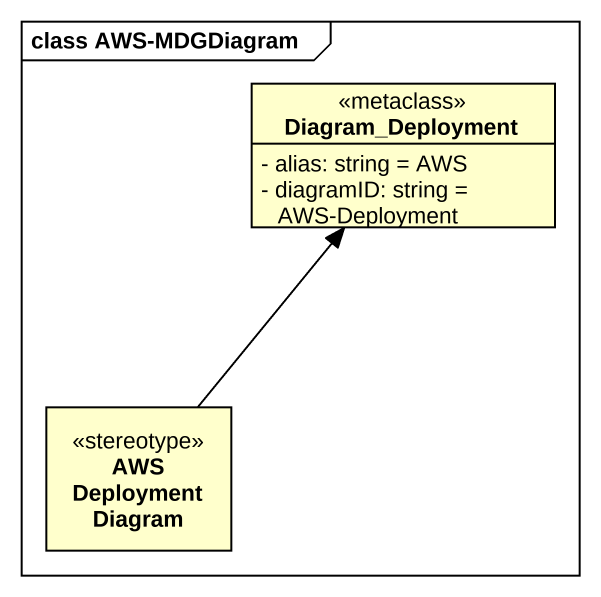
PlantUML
@startuml
mainframe class AWS-MDGDiagram
hide circle
hide empty members
skinparam classAttributeIconSize 0
class Diagram_Deployment <<metaclass>> {
  - alias: string = AWS
  - diagramID: string = AWS-Deployment
}
class "AWS Deployment Diagram" as AWS_Deployment_Diagram <<stereotype>>
AWS_Deployment_Diagram -up-> Diagram_Deployment
@enduml
